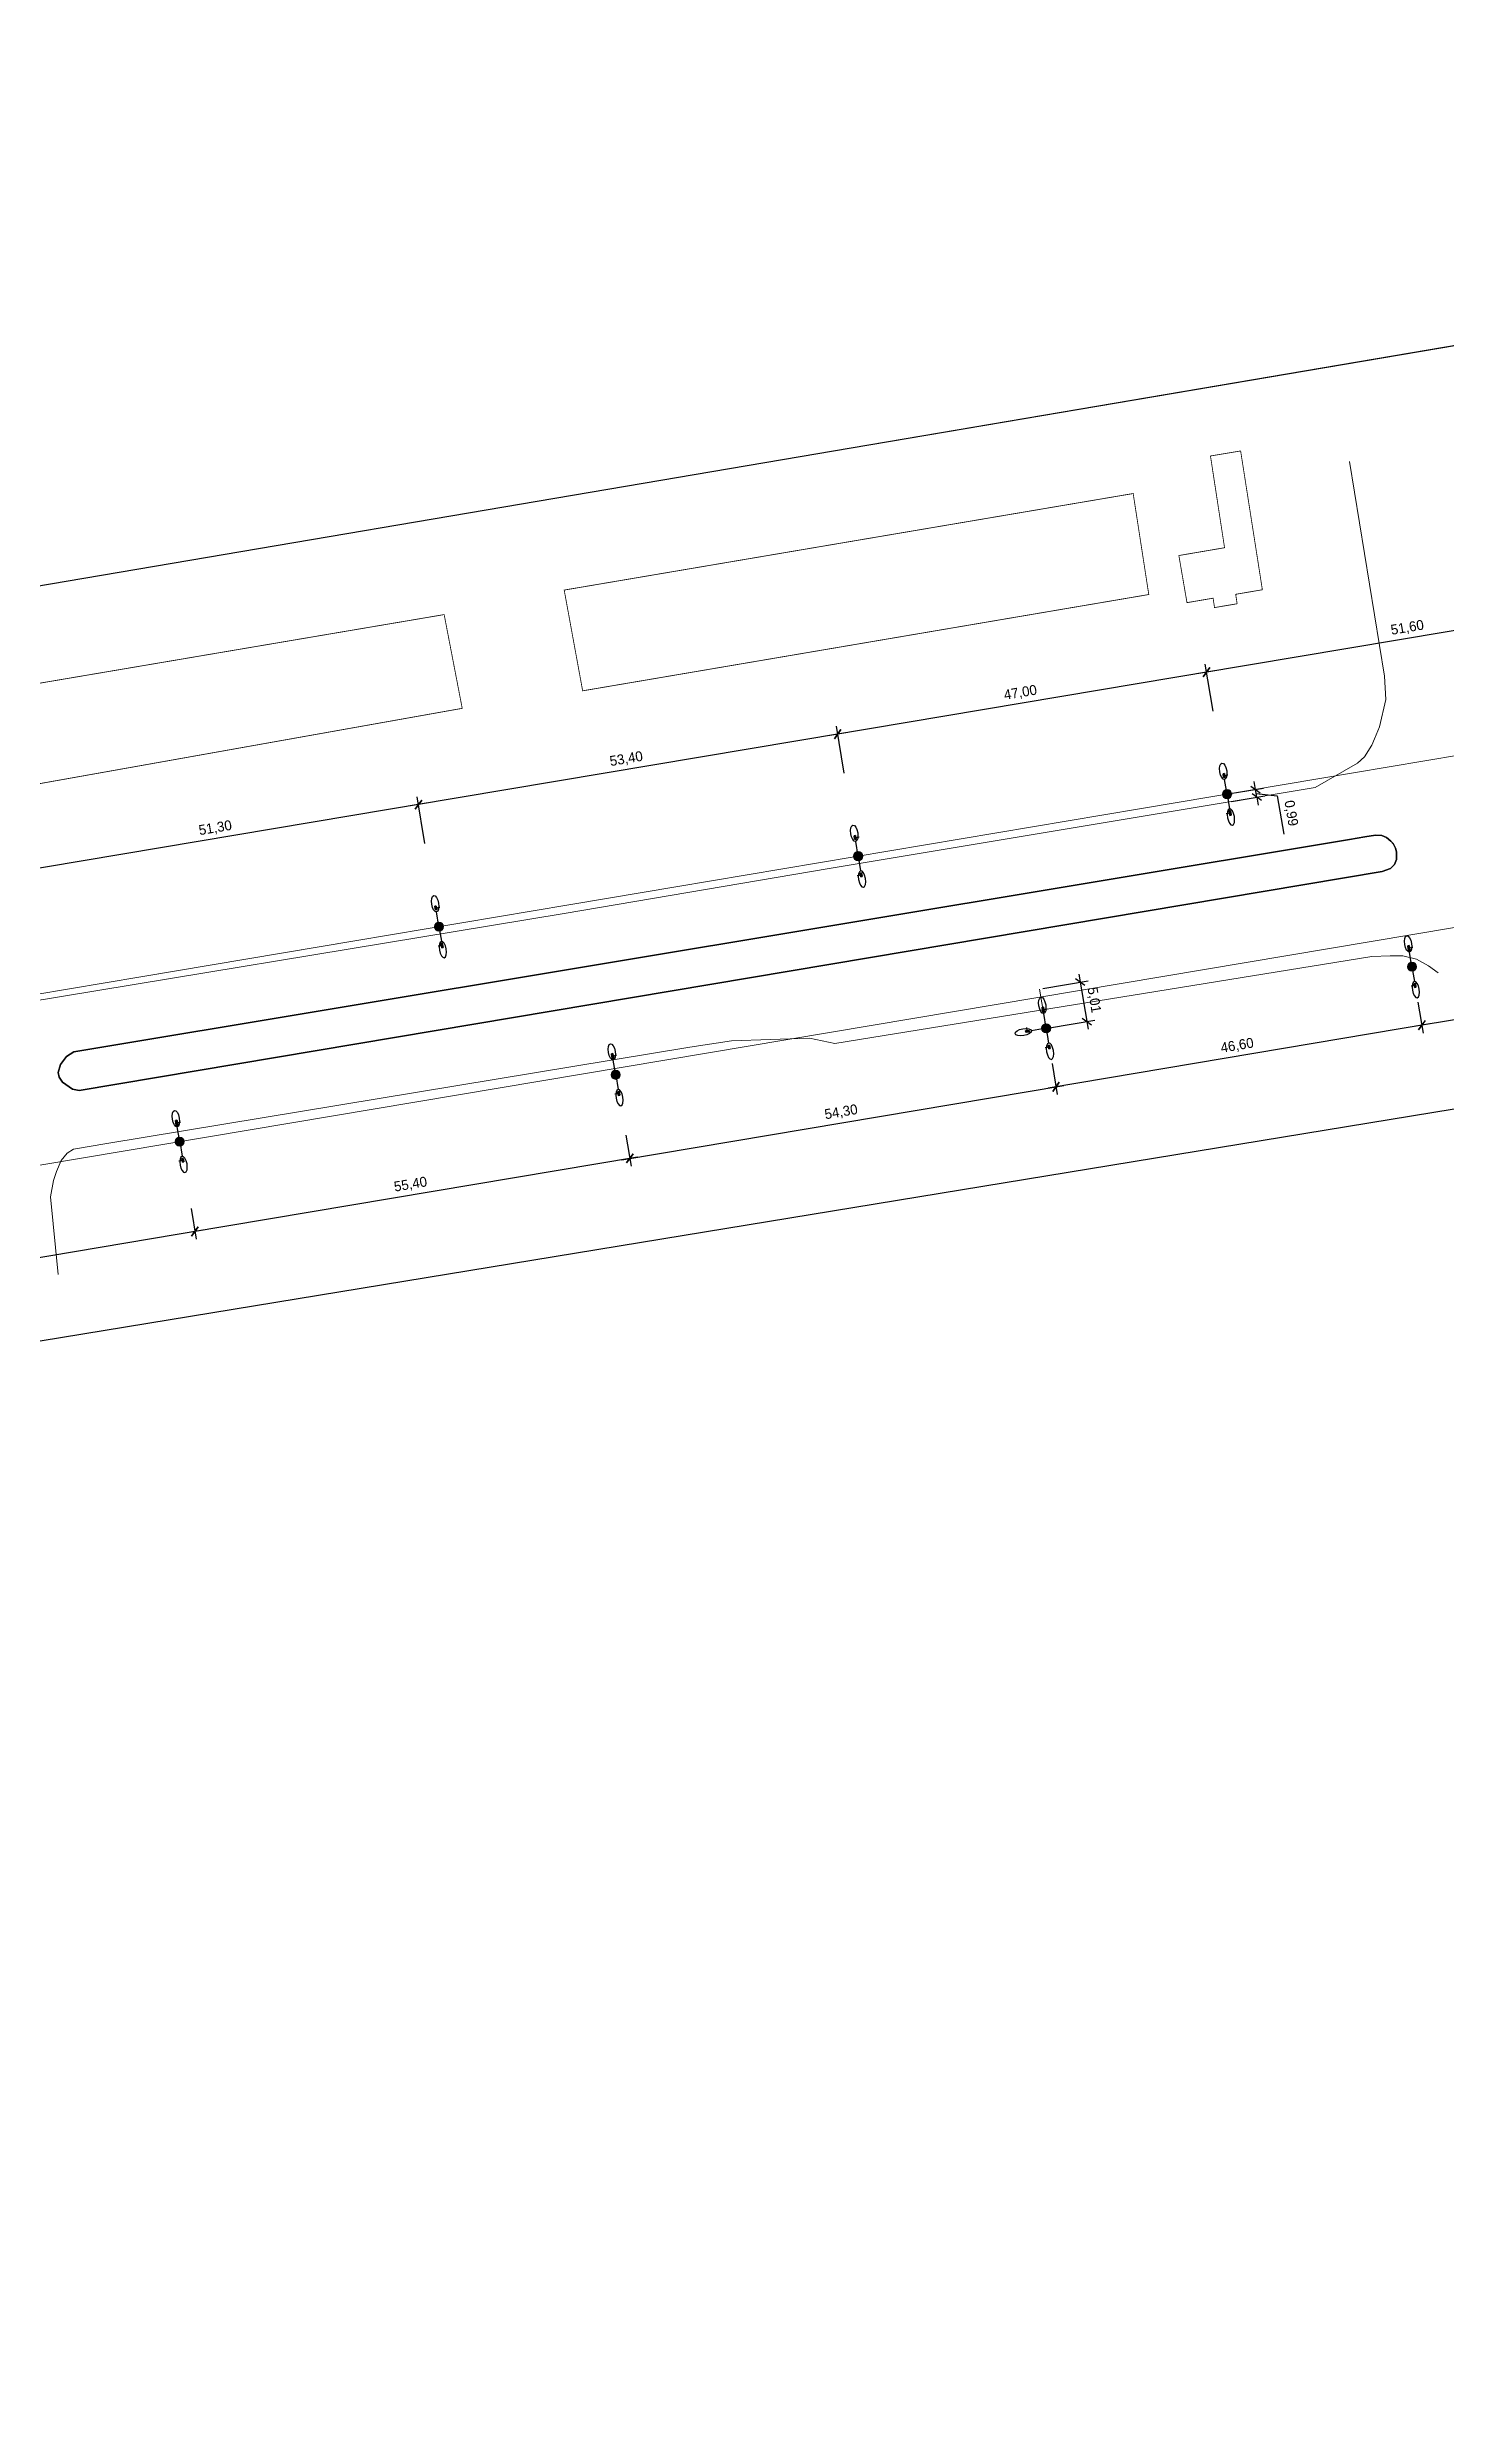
# Model space of a CAD drawing. Extents: x -105 to 2796, y -10 to 1087.
# Drawn here: x 1255.5 to 1431.3, y 43 to 340.7 of the extents above; entities that cross this region are included whole.
import ezdxf

# ---------------------------------------------------------------- set-up
doc = ezdxf.new("R2010")
doc.units = 0
doc.header["$MEASUREMENT"] = 0
for name, color, linetype in [('_МЕЖЕВОЙ_П-ЗУ_НОВЫЕ', 7, 'Continuous'), ('DLXLUM01', 2, 'Continuous'), ('DLXLUM02', 1, 'Continuous'), ('DLXLUM03', 3, 'Continuous'), ('DLXLUM04', 5, 'Continuous'), ('DLXLUMEX', 2, 'Continuous'), ('DLXSCENE', 7, 'Continuous'), ('Размeh', 7, 'Continuous')]:
    doc.layers.add(name, color=color, linetype=linetype)
doc.layers.add('ОСВЕЩЕНИЕ', color=7, linetype='Continuous', lineweight=15)
doc.layers.add('ситуация', color=7, linetype='Continuous', lineweight=15)
doc.dimstyles.new('Благоуст', dxfattribs={"dimtxt": 1.25, "dimasz": 1, "dimexe": 1, "dimexo": 0.4085, "dimgap": 0.55, "dimtad": 1, "dimzin": 0, "dimtxsty": 'Standard', "dimblk": 'OBLIQUE', "dimcen": 0.6975, "dimdle": 1, "dimclrt": 256, "dimazin": 0, "dimtfac": 1, "dimtofl": 0, "dimtmove": 1, "dimatfit": 3, "dimldrblk": 'OBLIQUE', "dimfxl": 1, "dimtolj": 1, "dimtzin": 0, "dimarcsym": 0})

# ---------------------------------------------------------------- blocks, each defined once
blk = doc.blocks.new('*U41')
for p, q in [((0.03, 0.34), (-0.13, 0.31)), ((-0.13, 0.31), (0.03, 0.34)), ((-0.13, 0.27), (-0.13, 0.31)), ((-0.13, 0.31), (-0.05, -0.26)), ((-0.13, 0.31), (-0.13, 0.27)), ((-0.05, -0.26), (-0.13, 0.31)), ((0.04, 0.3), (-0.13, 0.27)), ((-0.13, 0.27), (0.04, 0.3)), ((-0.13, 0.27), (-0.04, -0.3)), ((-0.04, -0.3), (-0.13, 0.27)), ((0.04, 0.3), (0.03, 0.34)), ((0.12, -0.23), (0.03, 0.34)), ((0.03, 0.34), (0.04, 0.3)), ((0.03, 0.34), (0.12, -0.23)), ((0.13, -0.27), (0.04, 0.3)), ((0.04, 0.3), (0.13, -0.27)), ((-0.05, -0.26), (0.12, -0.23)), ((0.12, -0.23), (-0.05, -0.26)), ((-0.05, -0.26), (-0.04, -0.3)), ((-0.04, -0.3), (-0.05, -0.26)), ((-0.04, -0.3), (0.13, -0.27)), ((0.13, -0.27), (-0.04, -0.3)), ((0.13, -0.27), (0.12, -0.23)), ((0.12, -0.23), (0.13, -0.27))]:
    blk.add_line(p, q)
at = {"color": 1}
blk.add_line((-0.01, 0.04), (0.49, 0.12), dxfattribs=at)
at = {"layer": 'DLXLUMEX', "color": 7}
blk.add_text('3', height=0.1, dxfattribs=at).set_placement((0, 0))
blk = doc.blocks.new('*U42')
for p, q in [((0.05, 0.22), (-0.12, 0.19)), ((-0.12, 0.19), (0.05, 0.22)), ((-0.12, 0.19), (-0.05, -0.22)), ((-0.05, -0.22), (-0.12, 0.19)), ((-0.12, 0.19), (-0.11, 0.16)), ((-0.11, 0.16), (-0.12, 0.19)), ((0.05, 0.19), (-0.11, 0.16)), ((-0.11, 0.16), (0.05, 0.19)), ((-0.11, 0.16), (-0.04, -0.25)), ((-0.04, -0.25), (-0.11, 0.16)), ((0.12, -0.19), (0.05, 0.22)), ((0.05, 0.19), (0.05, 0.22)), ((0.05, 0.22), (0.12, -0.19)), ((0.05, 0.22), (0.05, 0.19)), ((0.12, -0.22), (0.05, 0.19)), ((0.05, 0.19), (0.12, -0.22)), ((-0.05, -0.22), (0.12, -0.19)), ((0.12, -0.19), (-0.05, -0.22)), ((-0.05, -0.22), (-0.04, -0.25)), ((-0.04, -0.25), (-0.05, -0.22)), ((-0.04, -0.25), (0.12, -0.22)), ((0.12, -0.22), (-0.04, -0.25)), ((0.12, -0.19), (0.12, -0.22)), ((0.12, -0.22), (0.12, -0.19))]:
    blk.add_line(p, q)
at = {"color": 1}
blk.add_line((0, -0.03), (-0.49, -0.11), dxfattribs=at)
at = {"layer": 'DLXLUMEX', "color": 7}
blk.add_text('4', height=0.1, dxfattribs=at).set_placement((0, 0))
blk = doc.blocks.new('*U43')
for p, q in [((0.05, 0.25), (-0.12, 0.22)), ((-0.12, 0.22), (0.05, 0.25)), ((0.05, 0.22), (-0.12, 0.19)), ((-0.12, 0.19), (-0.12, 0.22)), ((-0.12, 0.22), (-0.06, -0.19)), ((-0.12, 0.22), (-0.12, 0.19)), ((-0.12, 0.19), (0.05, 0.22)), ((-0.06, -0.19), (-0.12, 0.22)), ((-0.12, 0.19), (-0.05, -0.22)), ((-0.05, -0.22), (-0.12, 0.19)), ((0.05, 0.22), (0.05, 0.25)), ((0.11, -0.16), (0.05, 0.25)), ((0.05, 0.25), (0.05, 0.22)), ((0.05, 0.25), (0.11, -0.16)), ((0.12, -0.19), (0.05, 0.22)), ((0.05, 0.22), (0.12, -0.19)), ((-0.06, -0.19), (0.11, -0.16)), ((0.11, -0.16), (-0.06, -0.19)), ((-0.06, -0.19), (-0.05, -0.22)), ((-0.05, -0.22), (-0.06, -0.19)), ((-0.05, -0.22), (0.12, -0.19)), ((0.12, -0.19), (-0.05, -0.22)), ((0.12, -0.19), (0.11, -0.16)), ((0.11, -0.16), (0.12, -0.19))]:
    blk.add_line(p, q)
at = {"color": 1}
blk.add_line((0, 0.03), (0.49, 0.11), dxfattribs=at)
at = {"layer": 'DLXLUMEX', "color": 7}
blk.add_text('4', height=0.1, dxfattribs=at).set_placement((0, 0))
blk = doc.blocks.new('*U44')
for p, q in [((0.04, 0.3), (-0.13, 0.27)), ((-0.13, 0.27), (0.04, 0.3)), ((-0.13, 0.27), (-0.04, -0.3)), ((-0.04, -0.3), (-0.13, 0.27)), ((-0.13, 0.27), (-0.13, 0.23)), ((-0.13, 0.23), (-0.13, 0.27)), ((0.04, 0.26), (-0.13, 0.23)), ((-0.13, 0.23), (0.04, 0.26)), ((-0.13, 0.23), (-0.03, -0.34)), ((-0.03, -0.34), (-0.13, 0.23)), ((0.13, -0.27), (0.04, 0.3)), ((0.04, 0.26), (0.04, 0.3)), ((0.04, 0.3), (0.13, -0.27)), ((0.04, 0.3), (0.04, 0.26)), ((0.14, -0.31), (0.04, 0.26)), ((0.04, 0.26), (0.14, -0.31)), ((-0.04, -0.3), (0.13, -0.27)), ((0.13, -0.27), (-0.04, -0.3)), ((-0.04, -0.3), (-0.03, -0.34)), ((-0.03, -0.34), (-0.04, -0.3)), ((-0.03, -0.34), (0.14, -0.31)), ((0.14, -0.31), (-0.03, -0.34)), ((0.13, -0.27), (0.14, -0.31)), ((0.14, -0.31), (0.13, -0.27))]:
    blk.add_line(p, q)
at = {"color": 1}
blk.add_line((0.01, -0.04), (-0.49, -0.12), dxfattribs=at)
at = {"layer": 'DLXLUMEX', "color": 7}
blk.add_text('2', height=0.1, dxfattribs=at).set_placement((0, 0))
blk = doc.blocks.new('*U46')
for p, q in [((0.03, 0.34), (-0.13, 0.31)), ((-0.13, 0.31), (0.03, 0.34)), ((-0.13, 0.31), (-0.05, -0.26)), ((-0.13, 0.27), (-0.13, 0.31)), ((-0.13, 0.31), (-0.13, 0.27)), ((-0.05, -0.26), (-0.13, 0.31)), ((0.04, 0.3), (-0.13, 0.27)), ((-0.13, 0.27), (0.04, 0.3)), ((-0.13, 0.27), (-0.04, -0.3)), ((-0.04, -0.3), (-0.13, 0.27)), ((0.04, 0.3), (0.03, 0.34)), ((0.12, -0.23), (0.03, 0.34)), ((0.03, 0.34), (0.04, 0.3)), ((0.03, 0.34), (0.12, -0.23)), ((0.13, -0.27), (0.04, 0.3)), ((0.04, 0.3), (0.13, -0.27)), ((-0.05, -0.26), (0.12, -0.23)), ((0.12, -0.23), (-0.05, -0.26)), ((-0.05, -0.26), (-0.04, -0.3)), ((-0.04, -0.3), (-0.05, -0.26)), ((-0.04, -0.3), (0.13, -0.27)), ((0.13, -0.27), (-0.04, -0.3)), ((0.13, -0.27), (0.12, -0.23)), ((0.12, -0.23), (0.13, -0.27))]:
    blk.add_line(p, q)
at = {"color": 1}
blk.add_line((-0.01, 0.04), (0.49, 0.12), dxfattribs=at)
at = {"layer": 'DLXLUMEX', "color": 7}
blk.add_text('2', height=0.1, dxfattribs=at).set_placement((0, 0))
blk = doc.blocks.new('*U47')
for p, q in [((0.05, 0.22), (-0.12, 0.19)), ((-0.12, 0.19), (0.05, 0.22)), ((-0.12, 0.19), (-0.05, -0.22)), ((-0.05, -0.22), (-0.12, 0.19)), ((-0.12, 0.19), (-0.11, 0.16)), ((-0.11, 0.16), (-0.12, 0.19)), ((0.05, 0.19), (-0.11, 0.16)), ((-0.11, 0.16), (0.05, 0.19)), ((-0.11, 0.16), (-0.04, -0.25)), ((-0.04, -0.25), (-0.11, 0.16)), ((0.12, -0.19), (0.05, 0.22)), ((0.05, 0.19), (0.05, 0.22)), ((0.05, 0.22), (0.12, -0.19)), ((0.05, 0.22), (0.05, 0.19)), ((0.12, -0.22), (0.05, 0.19)), ((0.05, 0.19), (0.12, -0.22)), ((-0.05, -0.22), (0.12, -0.19)), ((0.12, -0.19), (-0.05, -0.22)), ((-0.05, -0.22), (-0.04, -0.25)), ((-0.04, -0.25), (-0.05, -0.22)), ((-0.04, -0.25), (0.12, -0.22)), ((0.12, -0.22), (-0.04, -0.25)), ((0.12, -0.19), (0.12, -0.22)), ((0.12, -0.22), (0.12, -0.19))]:
    blk.add_line(p, q)
at = {"color": 1}
blk.add_line((0, -0.03), (-0.49, -0.11), dxfattribs=at)
at = {"layer": 'DLXLUMEX', "color": 7}
blk.add_text('4', height=0.1, dxfattribs=at).set_placement((0, 0))
blk = doc.blocks.new('*U48')
for p, q in [((0.03, 0.34), (-0.13, 0.31)), ((-0.13, 0.31), (0.03, 0.34)), ((-0.13, 0.27), (-0.13, 0.31)), ((-0.13, 0.31), (-0.05, -0.26)), ((-0.13, 0.31), (-0.13, 0.27)), ((-0.05, -0.26), (-0.13, 0.31)), ((0.04, 0.3), (-0.13, 0.27)), ((-0.13, 0.27), (0.04, 0.3)), ((-0.13, 0.27), (-0.04, -0.3)), ((-0.04, -0.3), (-0.13, 0.27)), ((0.04, 0.3), (0.03, 0.34)), ((0.12, -0.23), (0.03, 0.34)), ((0.03, 0.34), (0.04, 0.3)), ((0.03, 0.34), (0.12, -0.23)), ((0.13, -0.27), (0.04, 0.3)), ((0.04, 0.3), (0.13, -0.27)), ((-0.05, -0.26), (0.12, -0.23)), ((0.12, -0.23), (-0.05, -0.26)), ((-0.05, -0.26), (-0.04, -0.3)), ((-0.04, -0.3), (-0.05, -0.26)), ((-0.04, -0.3), (0.13, -0.27)), ((0.13, -0.27), (-0.04, -0.3)), ((0.13, -0.27), (0.12, -0.23)), ((0.12, -0.23), (0.13, -0.27))]:
    blk.add_line(p, q)
at = {"color": 1}
blk.add_line((-0.01, 0.04), (0.49, 0.12), dxfattribs=at)
at = {"layer": 'DLXLUMEX', "color": 7}
blk.add_text('2', height=0.1, dxfattribs=at).set_placement((0, 0))
blk = doc.blocks.new('*U49')
for p, q in [((0.05, 0.22), (-0.12, 0.19)), ((-0.12, 0.19), (0.05, 0.22)), ((-0.12, 0.19), (-0.05, -0.22)), ((-0.05, -0.22), (-0.12, 0.19)), ((-0.12, 0.19), (-0.11, 0.16)), ((-0.11, 0.16), (-0.12, 0.19)), ((0.05, 0.19), (-0.11, 0.16)), ((-0.11, 0.16), (0.05, 0.19)), ((-0.11, 0.16), (-0.04, -0.25)), ((-0.04, -0.25), (-0.11, 0.16)), ((0.12, -0.19), (0.05, 0.22)), ((0.05, 0.19), (0.05, 0.22)), ((0.05, 0.22), (0.12, -0.19)), ((0.05, 0.22), (0.05, 0.19)), ((0.12, -0.22), (0.05, 0.19)), ((0.05, 0.19), (0.12, -0.22)), ((-0.05, -0.22), (0.12, -0.19)), ((0.12, -0.19), (-0.05, -0.22)), ((-0.05, -0.22), (-0.04, -0.25)), ((-0.04, -0.25), (-0.05, -0.22)), ((-0.04, -0.25), (0.12, -0.22)), ((0.12, -0.22), (-0.04, -0.25)), ((0.12, -0.19), (0.12, -0.22)), ((0.12, -0.22), (0.12, -0.19))]:
    blk.add_line(p, q)
at = {"color": 1}
blk.add_line((0, -0.03), (-0.49, -0.11), dxfattribs=at)
at = {"layer": 'DLXLUMEX', "color": 7}
blk.add_text('4', height=0.1, dxfattribs=at).set_placement((0, 0))
blk = doc.blocks.new('*U50')
for p, q in [((0.16, 0.11), (-0.25, 0.05)), ((-0.25, 0.05), (0.16, 0.11)), ((-0.25, 0.05), (-0.22, -0.12)), ((-0.22, 0.05), (-0.25, 0.05)), ((-0.25, 0.05), (-0.22, 0.05)), ((-0.22, -0.12), (-0.25, 0.05)), ((0.19, 0.12), (-0.22, 0.05)), ((-0.22, 0.05), (0.19, 0.12)), ((-0.22, 0.05), (-0.19, -0.12)), ((-0.19, -0.12), (-0.22, 0.05)), ((0.19, 0.12), (0.16, 0.11)), ((0.16, 0.11), (0.19, 0.12)), ((0.19, -0.05), (0.16, 0.11)), ((0.16, 0.11), (0.19, -0.05)), ((0.22, -0.05), (0.19, 0.12)), ((0.19, 0.12), (0.22, -0.05)), ((-0.22, -0.12), (0.19, -0.05)), ((0.19, -0.05), (-0.22, -0.12)), ((-0.19, -0.12), (-0.22, -0.12)), ((-0.22, -0.12), (-0.19, -0.12)), ((-0.19, -0.12), (0.22, -0.05)), ((0.22, -0.05), (-0.19, -0.12)), ((0.19, -0.05), (0.22, -0.05)), ((0.22, -0.05), (0.19, -0.05))]:
    blk.add_line(p, q)
at = {"color": 1}
blk.add_line((-0.03, 0), (-0.11, 0.49), dxfattribs=at)
at = {"layer": 'DLXLUMEX', "color": 7}
blk.add_text('4', height=0.1, dxfattribs=at).set_placement((0, 0))
blk = doc.blocks.new('*U51')
for p, q in [((0.03, 0.34), (-0.13, 0.31)), ((-0.13, 0.31), (0.03, 0.34)), ((-0.13, 0.27), (-0.13, 0.31)), ((-0.13, 0.31), (-0.05, -0.26)), ((-0.13, 0.31), (-0.13, 0.27)), ((-0.05, -0.26), (-0.13, 0.31)), ((0.04, 0.3), (-0.13, 0.27)), ((-0.13, 0.27), (0.04, 0.3)), ((-0.13, 0.27), (-0.04, -0.3)), ((-0.04, -0.3), (-0.13, 0.27)), ((0.04, 0.3), (0.03, 0.34)), ((0.12, -0.23), (0.03, 0.34)), ((0.03, 0.34), (0.04, 0.3)), ((0.03, 0.34), (0.12, -0.23)), ((0.13, -0.27), (0.04, 0.3)), ((0.04, 0.3), (0.13, -0.27)), ((-0.05, -0.26), (0.12, -0.23)), ((0.12, -0.23), (-0.05, -0.26)), ((-0.05, -0.26), (-0.04, -0.3)), ((-0.04, -0.3), (-0.05, -0.26)), ((-0.04, -0.3), (0.13, -0.27)), ((0.13, -0.27), (-0.04, -0.3)), ((0.13, -0.27), (0.12, -0.23)), ((0.12, -0.23), (0.13, -0.27))]:
    blk.add_line(p, q)
at = {"color": 1}
blk.add_line((-0.01, 0.04), (0.49, 0.12), dxfattribs=at)
at = {"layer": 'DLXLUMEX', "color": 7}
blk.add_text('2', height=0.1, dxfattribs=at).set_placement((0, 0))
blk = doc.blocks.new('*U52')
for p, q in [((0.05, 0.22), (-0.12, 0.19)), ((-0.12, 0.19), (0.05, 0.22)), ((-0.12, 0.19), (-0.05, -0.22)), ((-0.05, -0.22), (-0.12, 0.19)), ((-0.12, 0.19), (-0.11, 0.16)), ((-0.11, 0.16), (-0.12, 0.19)), ((0.05, 0.19), (-0.11, 0.16)), ((-0.11, 0.16), (0.05, 0.19)), ((-0.11, 0.16), (-0.04, -0.25)), ((-0.04, -0.25), (-0.11, 0.16)), ((0.12, -0.19), (0.05, 0.22)), ((0.05, 0.19), (0.05, 0.22)), ((0.05, 0.22), (0.12, -0.19)), ((0.05, 0.22), (0.05, 0.19)), ((0.12, -0.22), (0.05, 0.19)), ((0.05, 0.19), (0.12, -0.22)), ((-0.05, -0.22), (0.12, -0.19)), ((0.12, -0.19), (-0.05, -0.22)), ((-0.05, -0.22), (-0.04, -0.25)), ((-0.04, -0.25), (-0.05, -0.22)), ((-0.04, -0.25), (0.12, -0.22)), ((0.12, -0.22), (-0.04, -0.25)), ((0.12, -0.19), (0.12, -0.22)), ((0.12, -0.22), (0.12, -0.19))]:
    blk.add_line(p, q)
at = {"color": 1}
blk.add_line((0, -0.03), (-0.49, -0.11), dxfattribs=at)
at = {"layer": 'DLXLUMEX', "color": 7}
blk.add_text('4', height=0.1, dxfattribs=at).set_placement((0, 0))
blk = doc.blocks.new('*U53')
for p, q in [((0.05, 0.25), (-0.12, 0.22)), ((-0.12, 0.22), (0.05, 0.25)), ((0.05, 0.22), (-0.12, 0.19)), ((-0.12, 0.19), (-0.12, 0.22)), ((-0.12, 0.22), (-0.06, -0.19)), ((-0.12, 0.22), (-0.12, 0.19)), ((-0.12, 0.19), (0.05, 0.22)), ((-0.06, -0.19), (-0.12, 0.22)), ((-0.12, 0.19), (-0.05, -0.22)), ((-0.05, -0.22), (-0.12, 0.19)), ((0.05, 0.22), (0.05, 0.25)), ((0.11, -0.16), (0.05, 0.25)), ((0.05, 0.25), (0.05, 0.22)), ((0.05, 0.25), (0.11, -0.16)), ((0.12, -0.19), (0.05, 0.22)), ((0.05, 0.22), (0.12, -0.19)), ((-0.06, -0.19), (0.11, -0.16)), ((0.11, -0.16), (-0.06, -0.19)), ((-0.06, -0.19), (-0.05, -0.22)), ((-0.05, -0.22), (-0.06, -0.19)), ((-0.05, -0.22), (0.12, -0.19)), ((0.12, -0.19), (-0.05, -0.22)), ((0.12, -0.19), (0.11, -0.16)), ((0.11, -0.16), (0.12, -0.19))]:
    blk.add_line(p, q)
at = {"color": 1}
blk.add_line((0, 0.03), (0.49, 0.11), dxfattribs=at)
at = {"layer": 'DLXLUMEX', "color": 7}
blk.add_text('4', height=0.1, dxfattribs=at).set_placement((0, 0))
blk = doc.blocks.new('*U54')
for p, q in [((0.04, 0.3), (-0.13, 0.27)), ((-0.13, 0.27), (0.04, 0.3)), ((-0.13, 0.27), (-0.04, -0.3)), ((-0.04, -0.3), (-0.13, 0.27)), ((-0.13, 0.27), (-0.13, 0.23)), ((-0.13, 0.23), (-0.13, 0.27)), ((0.04, 0.26), (-0.13, 0.23)), ((-0.13, 0.23), (0.04, 0.26)), ((-0.13, 0.23), (-0.03, -0.34)), ((-0.03, -0.34), (-0.13, 0.23)), ((0.13, -0.27), (0.04, 0.3)), ((0.04, 0.26), (0.04, 0.3)), ((0.04, 0.3), (0.13, -0.27)), ((0.04, 0.3), (0.04, 0.26)), ((0.14, -0.31), (0.04, 0.26)), ((0.04, 0.26), (0.14, -0.31)), ((-0.04, -0.3), (0.13, -0.27)), ((0.13, -0.27), (-0.04, -0.3)), ((-0.04, -0.3), (-0.03, -0.34)), ((-0.03, -0.34), (-0.04, -0.3)), ((-0.03, -0.34), (0.14, -0.31)), ((0.14, -0.31), (-0.03, -0.34)), ((0.13, -0.27), (0.14, -0.31)), ((0.14, -0.31), (0.13, -0.27))]:
    blk.add_line(p, q)
at = {"color": 1}
blk.add_line((0.01, -0.04), (-0.49, -0.12), dxfattribs=at)
at = {"layer": 'DLXLUMEX', "color": 7}
blk.add_text('2', height=0.1, dxfattribs=at).set_placement((0, 0))
blk = doc.blocks.new('*U55')
for p, q in [((0.05, 0.25), (-0.12, 0.22)), ((-0.12, 0.22), (0.05, 0.25)), ((0.05, 0.22), (-0.12, 0.19)), ((-0.12, 0.19), (-0.12, 0.22)), ((-0.12, 0.22), (-0.06, -0.19)), ((-0.12, 0.22), (-0.12, 0.19)), ((-0.12, 0.19), (0.05, 0.22)), ((-0.06, -0.19), (-0.12, 0.22)), ((-0.12, 0.19), (-0.05, -0.22)), ((-0.05, -0.22), (-0.12, 0.19)), ((0.05, 0.22), (0.05, 0.25)), ((0.11, -0.16), (0.05, 0.25)), ((0.05, 0.25), (0.05, 0.22)), ((0.05, 0.25), (0.11, -0.16)), ((0.12, -0.19), (0.05, 0.22)), ((0.05, 0.22), (0.12, -0.19)), ((-0.06, -0.19), (0.11, -0.16)), ((0.11, -0.16), (-0.06, -0.19)), ((-0.06, -0.19), (-0.05, -0.22)), ((-0.05, -0.22), (-0.06, -0.19)), ((-0.05, -0.22), (0.12, -0.19)), ((0.12, -0.19), (-0.05, -0.22)), ((0.12, -0.19), (0.11, -0.16)), ((0.11, -0.16), (0.12, -0.19))]:
    blk.add_line(p, q)
at = {"color": 1}
blk.add_line((0, 0.03), (0.49, 0.11), dxfattribs=at)
at = {"layer": 'DLXLUMEX', "color": 7}
blk.add_text('4', height=0.1, dxfattribs=at).set_placement((0, 0))
blk = doc.blocks.new('*U57')
for p, q in [((0.05, 0.22), (-0.12, 0.19)), ((-0.12, 0.19), (0.05, 0.22)), ((-0.12, 0.19), (-0.05, -0.22)), ((-0.05, -0.22), (-0.12, 0.19)), ((-0.12, 0.19), (-0.11, 0.15)), ((-0.11, 0.15), (-0.12, 0.19)), ((0.06, 0.18), (-0.11, 0.15)), ((-0.11, 0.15), (0.06, 0.18)), ((-0.11, 0.15), (-0.04, -0.25)), ((-0.04, -0.25), (-0.11, 0.15)), ((0.12, -0.19), (0.05, 0.22)), ((0.06, 0.18), (0.05, 0.22)), ((0.05, 0.22), (0.12, -0.19)), ((0.05, 0.22), (0.06, 0.18)), ((0.12, -0.23), (0.06, 0.18)), ((0.06, 0.18), (0.12, -0.23)), ((-0.05, -0.22), (0.12, -0.19)), ((0.12, -0.19), (-0.05, -0.22)), ((-0.05, -0.22), (-0.04, -0.25)), ((-0.04, -0.25), (-0.05, -0.22)), ((-0.04, -0.25), (0.12, -0.23)), ((0.12, -0.23), (-0.04, -0.25)), ((0.12, -0.19), (0.12, -0.23)), ((0.12, -0.23), (0.12, -0.19))]:
    blk.add_line(p, q)
at = {"color": 1}
blk.add_line((0.01, -0.04), (-0.49, -0.12), dxfattribs=at)
at = {"layer": 'DLXLUMEX', "color": 7}
blk.add_text('1', height=0.1, dxfattribs=at).set_placement((0, 0))
blk = doc.blocks.new('*U206')
for p, q in [((2638.31, 507.94), (1021.03, 233.4)), ((1019.19, 139.56), (2600.58, 398.96)), ((1258.84, 214.51), (1419.09, 241.17)), ((1419.09, 241.17), (1258.84, 214.51)), ((1419.09, 241.17), (1421.04, 241.49)), ((1421.04, 241.49), (1419.09, 241.17)), ((1421.04, 241.49), (1422.35, 241.73)), ((1422.35, 241.73), (1421.04, 241.49)), ((1422.35, 241.73), (1423.16, 241.66)), ((1423.16, 241.66), (1422.35, 241.73)), ((1423.16, 241.66), (1423.73, 241.4)), ((1423.73, 241.4), (1423.16, 241.66)), ((1423.73, 241.4), (1424.29, 240.96)), ((1424.29, 240.96), (1423.73, 241.4)), ((1424.29, 240.96), (1424.58, 240.65)), ((1424.58, 240.65), (1424.29, 240.96)), ((1424.58, 240.65), (1424.89, 240.09)), ((1424.89, 240.09), (1424.58, 240.65)), ((1425.02, 238.65), (1424.73, 238.04)), ((1424.73, 238.04), (1425.02, 238.65)), ((1424.89, 240.09), (1424.99, 239.6)), ((1424.99, 239.6), (1424.89, 240.09)), ((1424.99, 239.6), (1425.02, 238.65)), ((1425.02, 238.65), (1424.99, 239.6)), ((1423.2, 237.15), (1259.51, 209.63)), ((1259.51, 209.63), (1423.2, 237.15)), ((1424.26, 237.54), (1423.2, 237.15)), ((1423.2, 237.15), (1424.26, 237.54)), ((1424.73, 238.04), (1424.26, 237.54)), ((1424.26, 237.54), (1424.73, 238.04)), ((1257.93, 213.89), (1258.84, 214.51)), ((1258.84, 214.51), (1257.93, 213.89)), ((1256.89, 211.89), (1257.18, 212.88)), ((1257.18, 212.88), (1256.89, 211.89)), ((1256.98, 211.29), (1256.89, 211.89)), ((1256.89, 211.89), (1256.98, 211.29)), ((1257.18, 212.88), (1257.93, 213.89)), ((1257.93, 213.89), (1257.18, 212.88)), ((1257.41, 210.69), (1256.98, 211.29)), ((1256.98, 211.29), (1257.41, 210.69)), ((1258.68, 209.79), (1257.41, 210.69)), ((1257.41, 210.69), (1258.68, 209.79)), ((1259.51, 209.63), (1258.68, 209.79)), ((1258.68, 209.79), (1259.51, 209.63))]:
    blk.add_line(p, q)
blk = doc.blocks.new('_Oblique')
at = {"layer": 'Размeh', "color": 0, "lineweight": -2}
blk.add_line((-0.5, -0.5), (0.5, 0.5), dxfattribs=at)
blk = doc.blocks.new('*D454')
at = {"layer": 'Defpoints', "color": 0, "ltscale": 100, "transparency": 16777216}
for p in [(1303.02, 240.25), (1251.54, 237.05), (1252.43, 231.75)]:
    blk.add_point(p, dxfattribs=at)
at = {"layer": 'ситуация', "color": 0, "lineweight": -2, "ltscale": 100, "transparency": 16777216}
for p, q in [((1303.12, 245.72), (1250.55, 236.88)), ((1302.95, 240.65), (1301.96, 246.54)), ((1252.36, 232.15), (1251.37, 238.03))]:
    blk.add_line(p, q, dxfattribs=at)
for p, rotation in [((1302.13, 245.55), 9.541582263003487), ((1251.54, 237.05), 189.5415822630035)]:
    blk.add_blockref('_Oblique', p, dxfattribs=dict(at, rotation=rotation))
at = {"layer": 'ситуация', "ltscale": 100, "transparency": 16777216, "insert": (1276.62, 242.56), "char_height": 1.25, "attachment_point": 5, "rotation": 9.5416}
blk.add_mtext('\\A1;51,30', dxfattribs=at)
blk = doc.blocks.new('*D455')
at = {"layer": 'Defpoints', "color": 0, "ltscale": 100, "transparency": 16777216}
for p in [(1355.68, 249.1), (1302.13, 245.55), (1303.02, 240.25)]:
    blk.add_point(p, dxfattribs=at)
at = {"layer": 'ситуация', "color": 0, "lineweight": -2, "ltscale": 100, "transparency": 16777216}
for p, q in [((1355.78, 254.57), (1301.14, 245.38)), ((1355.62, 249.5), (1354.63, 255.39)), ((1302.95, 240.65), (1301.97, 246.54))]:
    blk.add_line(p, q, dxfattribs=at)
for p, rotation in [((1354.79, 254.4), 9.541582262998451), ((1302.13, 245.55), 189.5415822629984)]:
    blk.add_blockref('_Oblique', p, dxfattribs=dict(at, rotation=rotation))
at = {"layer": 'ситуация', "ltscale": 100, "transparency": 16777216, "insert": (1328.25, 251.24), "char_height": 1.25, "attachment_point": 5, "rotation": 9.5416}
blk.add_mtext('\\A1;53,40', dxfattribs=at)
blk = doc.blocks.new('*D456')
at = {"layer": 'Defpoints', "color": 0, "ltscale": 100, "transparency": 16777216}
for p in [(1402.03, 256.89), (1354.79, 254.4), (1355.68, 249.1)]:
    blk.add_point(p, dxfattribs=at)
at = {"layer": 'ситуация', "color": 0, "lineweight": -2, "ltscale": 100, "transparency": 16777216}
for p, q in [((1402.13, 262.36), (1353.81, 254.24)), ((1401.97, 257.3), (1400.98, 263.18)), ((1355.62, 249.5), (1354.63, 255.39))]:
    blk.add_line(p, q, dxfattribs=at)
for p, rotation in [((1401.14, 262.19), 9.54158226299941), ((1354.79, 254.4), 189.5415822629994)]:
    blk.add_blockref('_Oblique', p, dxfattribs=dict(at, rotation=rotation))
at = {"layer": 'ситуация', "ltscale": 100, "transparency": 16777216, "insert": (1377.76, 259.56), "char_height": 1.25, "attachment_point": 5, "rotation": 9.5416}
blk.add_mtext('\\A1;47,00', dxfattribs=at)
blk = doc.blocks.new('*D457')
at = {"layer": 'Defpoints', "color": 0, "ltscale": 100, "transparency": 16777216}
for p in [(1452.92, 265.45), (1401.14, 262.19), (1402.03, 256.89)]:
    blk.add_point(p, dxfattribs=at)
at = {"layer": 'ситуация', "color": 0, "lineweight": -2, "ltscale": 100, "transparency": 16777216}
for p, q in [((1453.01, 270.91), (1400.16, 262.03)), ((1452.85, 265.85), (1451.86, 271.73)), ((1401.97, 257.3), (1400.98, 263.18))]:
    blk.add_line(p, q, dxfattribs=at)
for p, rotation in [((1452.03, 270.75), 9.541582262998212), ((1401.14, 262.19), 189.5415822629982)]:
    blk.add_blockref('_Oblique', p, dxfattribs=dict(at, rotation=rotation))
at = {"layer": 'ситуация', "ltscale": 100, "transparency": 16777216, "insert": (1426.37, 267.73), "char_height": 1.25, "attachment_point": 5, "rotation": 9.5416}
blk.add_mtext('\\A1;51,60', dxfattribs=at)
blk = doc.blocks.new('*D458')
at = {"layer": 'Defpoints', "color": 0, "ltscale": 100, "transparency": 16777216}
for p in [(1381.67, 213.41), (1382.23, 210.1), (1328.12, 204.41)]:
    blk.add_point(p, dxfattribs=at)
at = {"layer": 'ситуация', "color": 0, "lineweight": -2, "ltscale": 100, "transparency": 16777216}
for p, q in [((1381.74, 213.01), (1382.39, 209.11)), ((1327.69, 200.93), (1383.21, 210.26)), ((1328.19, 204.01), (1328.84, 200.11))]:
    blk.add_line(p, q, dxfattribs=at)
for p, rotation in [((1382.23, 210.1), 9.54158226299858), ((1328.68, 201.1), 189.5415822629986)]:
    blk.add_blockref('_Oblique', p, dxfattribs=dict(at, rotation=rotation))
at = {"layer": 'ситуация', "ltscale": 100, "transparency": 16777216, "insert": (1355.24, 206.86), "char_height": 1.25, "attachment_point": 5, "rotation": 9.5416}
blk.add_mtext('\\A1;54,30', dxfattribs=at)
blk = doc.blocks.new('*D582')
at = {"layer": 'Defpoints', "color": 0, "ltscale": 100, "transparency": 16777216}
for p in [(1380.16, 222.38), (1380.99, 217.45), (1386.1, 218.31)]:
    blk.add_point(p, dxfattribs=at)
at = {"layer": 'ситуация', "color": 0, "lineweight": -2, "ltscale": 100, "transparency": 16777216}
for p, q in [((1380.56, 222.45), (1386.26, 223.41)), ((1385.1, 224.23), (1386.27, 217.32)), ((1381.39, 217.51), (1387.09, 218.47))]:
    blk.add_line(p, q, dxfattribs=at)
for p, rotation in [((1385.27, 223.24), 99.55869229874091), ((1386.1, 218.31), 279.5586922987409)]:
    blk.add_blockref('_Oblique', p, dxfattribs=dict(at, rotation=rotation))
at = {"layer": 'ситуация', "ltscale": 100, "transparency": 16777216, "insert": (1386.95, 220.99), "char_height": 1.25, "attachment_point": 5, "rotation": 279.5587}
blk.add_mtext('\\A1;5,01', dxfattribs=at)
blk = doc.blocks.new('*D488')
at = {"layer": 'Defpoints', "color": 0, "ltscale": 100, "transparency": 16777216}
for p in [(1407.29, 247.46), (1403.72, 246.86), (1403.89, 245.88)]:
    blk.add_point(p, dxfattribs=at)
at = {"layer": 'ситуация', "color": 0, "lineweight": -2, "ltscale": 100, "transparency": 16777216}
for p, q in [((1404.12, 246.93), (1408.28, 247.63)), ((1407.29, 247.46), (1407.13, 248.45)), ((1407.46, 246.48), (1407.29, 247.46)), ((1404.29, 245.95), (1408.44, 246.65)), ((1407.38, 246.97), (1410.02, 246.64)), ((1407.46, 246.48), (1407.62, 245.5)), ((1410.02, 246.64), (1410.83, 241.86))]:
    blk.add_line(p, q, dxfattribs=at)
for p, rotation in [((1407.29, 247.46), 279.5586922986781), ((1407.46, 246.48), 99.55869229867804)]:
    blk.add_blockref('_Oblique', p, dxfattribs=dict(at, rotation=rotation))
at = {"layer": 'ситуация', "ltscale": 100, "transparency": 16777216, "insert": (1411.69, 244.46), "char_height": 1.25, "attachment_point": 5, "rotation": 279.5587}
blk.add_mtext('\\A1;0,99', dxfattribs=at)
blk = doc.blocks.new('*D496')
at = {"layer": 'Defpoints', "color": 0, "ltscale": 100, "transparency": 16777216}
for p in [(1273.49, 195.23), (1223.39, 186.81), (1223.95, 183.49)]:
    blk.add_point(p, dxfattribs=at)
at = {"layer": 'ситуация', "color": 0, "lineweight": -2, "ltscale": 100, "transparency": 16777216}
for p, q in [((1273.56, 194.82), (1274.21, 190.93)), ((1275.03, 192.08), (1222.96, 183.33)), ((1223.46, 186.4), (1224.11, 182.51))]:
    blk.add_line(p, q, dxfattribs=at)
for p, rotation in [((1274.05, 191.91), 9.54158226301252), ((1223.95, 183.49), 189.5415822630125)]:
    blk.add_blockref('_Oblique', p, dxfattribs=dict(at, rotation=rotation))
at = {"layer": 'ситуация', "ltscale": 100, "transparency": 16777216, "insert": (1248.78, 188.96), "char_height": 1.25, "attachment_point": 5, "rotation": 9.5416}
blk.add_mtext('\\A1;50,80', dxfattribs=at)
blk = doc.blocks.new('*D497')
at = {"layer": 'Defpoints', "color": 0, "ltscale": 100, "transparency": 16777216}
for p in [(1328.12, 204.41), (1273.49, 195.23), (1274.05, 191.91)]:
    blk.add_point(p, dxfattribs=at)
at = {"layer": 'ситуация', "color": 0, "lineweight": -2, "ltscale": 100, "transparency": 16777216}
for p, q in [((1328.19, 204.01), (1328.84, 200.11)), ((1329.66, 201.26), (1273.06, 191.75)), ((1273.56, 194.82), (1274.21, 190.93))]:
    blk.add_line(p, q, dxfattribs=at)
for p, rotation in [((1328.68, 201.1), 9.541582262961361), ((1274.05, 191.91), 189.5415822629614)]:
    blk.add_blockref('_Oblique', p, dxfattribs=dict(at, rotation=rotation))
at = {"layer": 'ситуация', "ltscale": 100, "transparency": 16777216, "insert": (1301.15, 197.77), "char_height": 1.25, "attachment_point": 5, "rotation": 9.5416}
blk.add_mtext('\\A1;55,40', dxfattribs=at)
blk = doc.blocks.new('*D498')
at = {"layer": 'Defpoints', "color": 0, "ltscale": 100, "transparency": 16777216}
for p in [(1427.63, 221.14), (1381.67, 213.41), (1382.23, 210.1)]:
    blk.add_point(p, dxfattribs=at)
at = {"layer": 'ситуация', "color": 0, "lineweight": -2, "ltscale": 100, "transparency": 16777216}
for p, q in [((1427.69, 220.73), (1428.35, 216.84)), ((1429.17, 217.99), (1381.24, 209.93)), ((1381.74, 213.01), (1382.39, 209.11))]:
    blk.add_line(p, q, dxfattribs=at)
for p, rotation in [((1428.18, 217.82), 9.541582263007244), ((1382.23, 210.1), 189.5415822630072)]:
    blk.add_blockref('_Oblique', p, dxfattribs=dict(at, rotation=rotation))
at = {"layer": 'ситуация', "ltscale": 100, "transparency": 16777216, "insert": (1404.99, 215.22), "char_height": 1.25, "attachment_point": 5, "rotation": 9.5416}
blk.add_mtext('\\A1;46,60', dxfattribs=at)
blk = doc.blocks.new('*D502')
at = {"layer": 'Defpoints', "color": 0, "ltscale": 100, "transparency": 16777216}
for p in [(1476.44, 229.34), (1427.63, 221.14), (1428.18, 217.83)]:
    blk.add_point(p, dxfattribs=at)
at = {"layer": 'ситуация', "color": 0, "lineweight": -2, "ltscale": 100, "transparency": 16777216}
for p, q in [((1476.51, 228.94), (1477.16, 225.04)), ((1477.98, 226.2), (1427.2, 217.66)), ((1427.69, 220.73), (1428.35, 216.84))]:
    blk.add_line(p, q, dxfattribs=at)
for p, rotation in [((1477, 226.03), 9.541582262990937), ((1428.18, 217.83), 189.541582262991)]:
    blk.add_blockref('_Oblique', p, dxfattribs=dict(at, rotation=rotation))
at = {"layer": 'ситуация', "ltscale": 100, "transparency": 16777216, "insert": (1452.38, 223.19), "char_height": 1.25, "attachment_point": 5, "rotation": 9.5416}
blk.add_mtext('\\A1;49,50', dxfattribs=at)

msp = doc.modelspace()

# ---------------------------------------------------------------- hatches: boundary and pattern name
at = {"layer": 'ОСВЕЩЕНИЕ', "linetype": 'Continuous', "lineweight": 18}
h = msp.add_hatch(color=7, dxfattribs=at)
edge = h.paths.add_edge_path()
edge.add_arc((1403.722, 246.863), 0.572, 0, 360)
h = msp.add_hatch(color=7, dxfattribs=at)
edge = h.paths.add_edge_path()
edge.add_arc((1357.37, 239.077), 0.572, 0, 360)
h = msp.add_hatch(color=7, dxfattribs=at)
edge = h.paths.add_edge_path()
edge.add_arc((1304.709, 230.223), 0.572, 0, 360)
h = msp.add_hatch(color=7, dxfattribs=at)
edge = h.paths.add_edge_path()
edge.add_arc((1426.945, 225.177), 0.572, 0, 360)
h = msp.add_hatch(color=7, dxfattribs=at)
edge = h.paths.add_edge_path()
edge.add_arc((1380.991, 217.447), 0.572, 0, 360)
h = msp.add_hatch(color=7, dxfattribs=at)
edge = h.paths.add_edge_path()
edge.add_arc((1326.91, 211.604), 0.572, 0, 360)
h = msp.add_hatch(color=7, dxfattribs=at)
edge = h.paths.add_edge_path()
edge.add_arc((1272.143, 203.214), 0.572, 0, 360)

# ---------------------------------------------------------------- linework, layer by layer
at = {"layer": '_МЕЖЕВОЙ_П-ЗУ_НОВЫЕ', "color": 1, "lineweight": 18, "const_width": 0.1}
for points in [[(1401.63, 289.36), (1405.42, 289.99), (1408.15, 272.55), (1404.8, 271.98), (1404.98, 270.79), (1402.14, 270.31), (1401.96, 271.49), (1398.68, 270.93), (1397.66, 276.85), (1403.4, 277.83)], [(1320.44, 272.51), (1391.92, 284.64), (1393.88, 271.95), (1322.76, 259.85)], [(1234.45, 257.4), (1305.36, 269.43), (1307.63, 257.65), (1236.38, 244.95)]]:
    msp.add_lwpolyline(points, close=True, dxfattribs=at)
at = {"layer": '_МЕЖЕВОЙ_П-ЗУ_НОВЫЕ', "color": 7, "lineweight": 18, "const_width": 0.1}
for points in [[(1401.63, 289.36), (1405.42, 289.99), (1408.15, 272.55), (1404.8, 271.98), (1404.98, 270.79), (1402.14, 270.31), (1401.96, 271.49), (1398.68, 270.93), (1397.66, 276.85), (1403.4, 277.83)], [(1320.44, 272.51), (1391.92, 284.64), (1393.88, 271.95), (1322.76, 259.85)], [(1234.45, 257.4), (1305.36, 269.43), (1307.63, 257.65), (1236.38, 244.95)]]:
    msp.add_lwpolyline(points, close=True, dxfattribs=at)
at = {"layer": 'ОСВЕЩЕНИЕ', "color": 7, "linetype": 'Continuous', "lineweight": 18}
for centre in [(1403.722, 246.863), (1403.722, 246.863), (1357.37, 239.077), (1357.37, 239.077), (1304.709, 230.223), (1304.709, 230.223), (1426.945, 225.177), (1426.945, 225.177), (1380.991, 217.447), (1380.991, 217.447), (1326.91, 211.604), (1326.91, 211.604), (1272.143, 203.214), (1272.143, 203.214)]:
    msp.add_circle(centre, 0.572, dxfattribs=at)
at = {"layer": 'ситуация', "color": 6, "ltscale": 100}
for p, q in [((1021.035, 233.402), (2638.307, 507.942)), ((2600.582, 398.961), (1019.188, 139.559))]:
    msp.add_line(p, q, dxfattribs=at)
at = {"layer": 'ситуация', "color": 1}
for p, q in [((319.014, 43.004), (2628.019, 431.121)), ((303.949, 62.01), (1934.278, 336.05))]:
    msp.add_line(p, q, dxfattribs=at)
at = {"layer": 'ситуация', "color": 0, "lineweight": 25}
for p, q in [((1403.722, 246.863), (1403.41, 248.712)), ((1403.722, 246.863), (1404.032, 245.014)), ((1357.37, 239.077), (1357.059, 240.926)), ((1357.37, 239.077), (1357.68, 237.227)), ((1304.709, 230.223), (1304.398, 232.072)), ((1304.709, 230.223), (1305.019, 228.374)), ((1426.945, 225.177), (1426.634, 227.026)), ((1426.945, 225.177), (1427.255, 223.327)), ((1380.991, 217.447), (1379.142, 217.134)), ((1380.991, 217.447), (1380.679, 219.296)), ((1380.991, 217.447), (1381.301, 215.598)), ((1326.91, 211.604), (1326.599, 213.453)), ((1326.91, 211.604), (1327.22, 209.755)), ((1272.143, 203.214), (1271.832, 205.063)), ((1272.143, 203.214), (1272.453, 201.365))]:
    msp.add_line(p, q, dxfattribs=at)
at = {"layer": 'ситуация', "ltscale": 100}
msp.add_line((1380.16, 222.384), (1380.991, 217.446), dxfattribs=at)
at = {"layer": 'ситуация', "color": 7, "linetype": 'Continuous', "lineweight": 18, "flags": 128}
for points in [[(1225.998, 259.009), (1231.078, 224.427), (1231.705, 222.906), (1232.759, 220.966), (1233.602, 219.977), (1234.799, 219.165), (1235.957, 218.743), (1236.77, 218.477), (1238.351, 218.446), (1243.81, 219.233), (1320.417, 231.889), (1353.716, 237.517), (1414.782, 247.708), (1420.116, 250.757), (1420.993, 251.567), (1421.886, 253.005), (1422.217, 253.814), (1422.88, 255.343), (1423.648, 258.78), (1423.483, 261.673), (1419.095, 288.671)], [(1419.092, 241.17), (1422.354, 241.726), (1423.157, 241.656), (1423.728, 241.402), (1424.289, 240.962), (1424.581, 240.645), (1424.889, 240.087), (1424.99, 239.595), (1425.017, 238.646), (1424.734, 238.043), (1424.26, 237.54), (1423.205, 237.149), (1259.508, 209.625), (1258.677, 209.786), (1257.414, 210.687), (1256.984, 211.293), (1256.893, 211.891), (1257.177, 212.883), (1257.932, 213.891), (1258.841, 214.509), (1260.698, 214.819), (1419.092, 241.17)], [(1256.866, 186.518), (1255.903, 196.27), (1256.279, 198.333), (1256.65, 199.435), (1257.252, 200.818), (1257.983, 201.737), (1258.796, 202.276), (1262.993, 202.955), (1336.221, 215.079), (1341.449, 215.877), (1351.26, 216.196), (1354.449, 215.556), (1421.885, 226.489), (1424.212, 226.559), (1425.803, 226.545), (1427.504, 226.117), (1429.039, 225.288), (1430.215, 224.403)]]:
    msp.add_lwpolyline(points, dxfattribs=at)
at = {"layer": 'ситуация', "color": 0, "lineweight": 25}
for centre, major_axis in [((1403.237, 249.738), (-0.168, 1.028)), ((1356.886, 241.952), (-0.168, 1.028)), ((1304.225, 233.099), (-0.168, 1.028)), ((1426.461, 228.052), (-0.168, 1.028)), ((1380.506, 220.323), (-0.168, 1.028)), ((1378.116, 216.96), (-1.027, -0.168)), ((1326.426, 214.48), (-0.168, 1.028)), ((1271.659, 206.09), (-0.168, 1.028))]:
    msp.add_ellipse(centre, major_axis=major_axis, ratio=0.418921, dxfattribs=at)
at = {"layer": 'ситуация', "color": 0, "lineweight": 25, "extrusion": (0, 0, -1)}
for centre in [(1404.204, 243.987), (1357.852, 236.201), (1305.191, 227.347), (1427.428, 222.301), (1381.473, 214.571), (1327.392, 208.728), (1272.625, 200.338)]:
    msp.add_ellipse(centre, major_axis=(0.178, -1.026), ratio=0.418921, dxfattribs=at)

# ---------------------------------------------------------------- block references
at = {"layer": 'DLXLUM01'}
msp.add_blockref('*U57', (1357.75, 236.743), dxfattribs=at)
at = {"layer": 'DLXLUM02'}
for name, p in [('*U54', (1404.101, 244.529)), ('*U44', (1305.089, 227.889)), ('*U51', (1426.562, 227.511)), ('*U48', (1380.607, 219.781)), ('*U46', (1326.527, 213.938))]:
    msp.add_blockref(name, p, dxfattribs=at)
at = {"layer": 'DLXLUM03'}
msp.add_blockref('*U41', (1271.759, 205.548), dxfattribs=at)
at = {"layer": 'DLXLUM04'}
for name, p in [('*U53', (1403.338, 249.197)), ('*U55', (1356.987, 241.411)), ('*U43', (1304.326, 232.557)), ('*U52', (1427.325, 222.843)), ('*U50', (1378.657, 217.064)), ('*U49', (1381.37, 215.113)), ('*U47', (1327.29, 209.271)), ('*U42', (1272.523, 200.88))]:
    msp.add_blockref(name, p, dxfattribs=at)
at = {"layer": 'DLXSCENE'}
msp.add_blockref('*U206', (0, 0), dxfattribs=at)

# ---------------------------------------------------------------- dimensions: what is measured, and where the dimension line sits
at = {"layer": 'ситуация', "ltscale": 100}
for p1, p2, distance, picture, middle in [((1452.919, 265.446), (1402.033, 256.893), -5.374, '*D457', (1426.373, 267.731)), ((1402.033, 256.893), (1355.683, 249.102), -5.374, '*D456', (1377.755, 259.559)), ((1355.683, 249.102), (1303.022, 240.25), -5.374, '*D455', (1328.25, 251.237)), ((1403.887, 245.883), (1403.722, 246.862), -3.621, '*D488', (1411.374, 246.312)), ((1303.022, 240.25), (1252.431, 231.747), -5.376, '*D454', (1276.623, 242.561)), ((1476.441, 229.341), (1427.626, 221.135), 3.357, '*D502', (1452.378, 223.189)), ((1380.16, 222.384), (1380.991, 217.446), 5.183, '*D582', (1386.948, 220.988)), ((1427.626, 221.135), (1381.671, 213.411), 3.358, '*D498', (1404.993, 215.223)), ((1328.122, 204.41), (1381.671, 213.411), -3.359, '*D458', (1355.241, 206.86)), ((1328.122, 204.41), (1273.488, 195.227), 3.359, '*D497', (1301.15, 197.767)), ((1273.488, 195.227), (1223.391, 186.806), 3.36, '*D496', (1248.785, 188.964))]:
    dim = msp.add_aligned_dim(p1=p1, p2=p2, distance=distance, dimstyle='Благоуст', dxfattribs=at)
    dim.commit()
    dim.dimension.update_dxf_attribs({"geometry": picture, "text_midpoint": middle})

doc.saveas('drawing.dxf')
